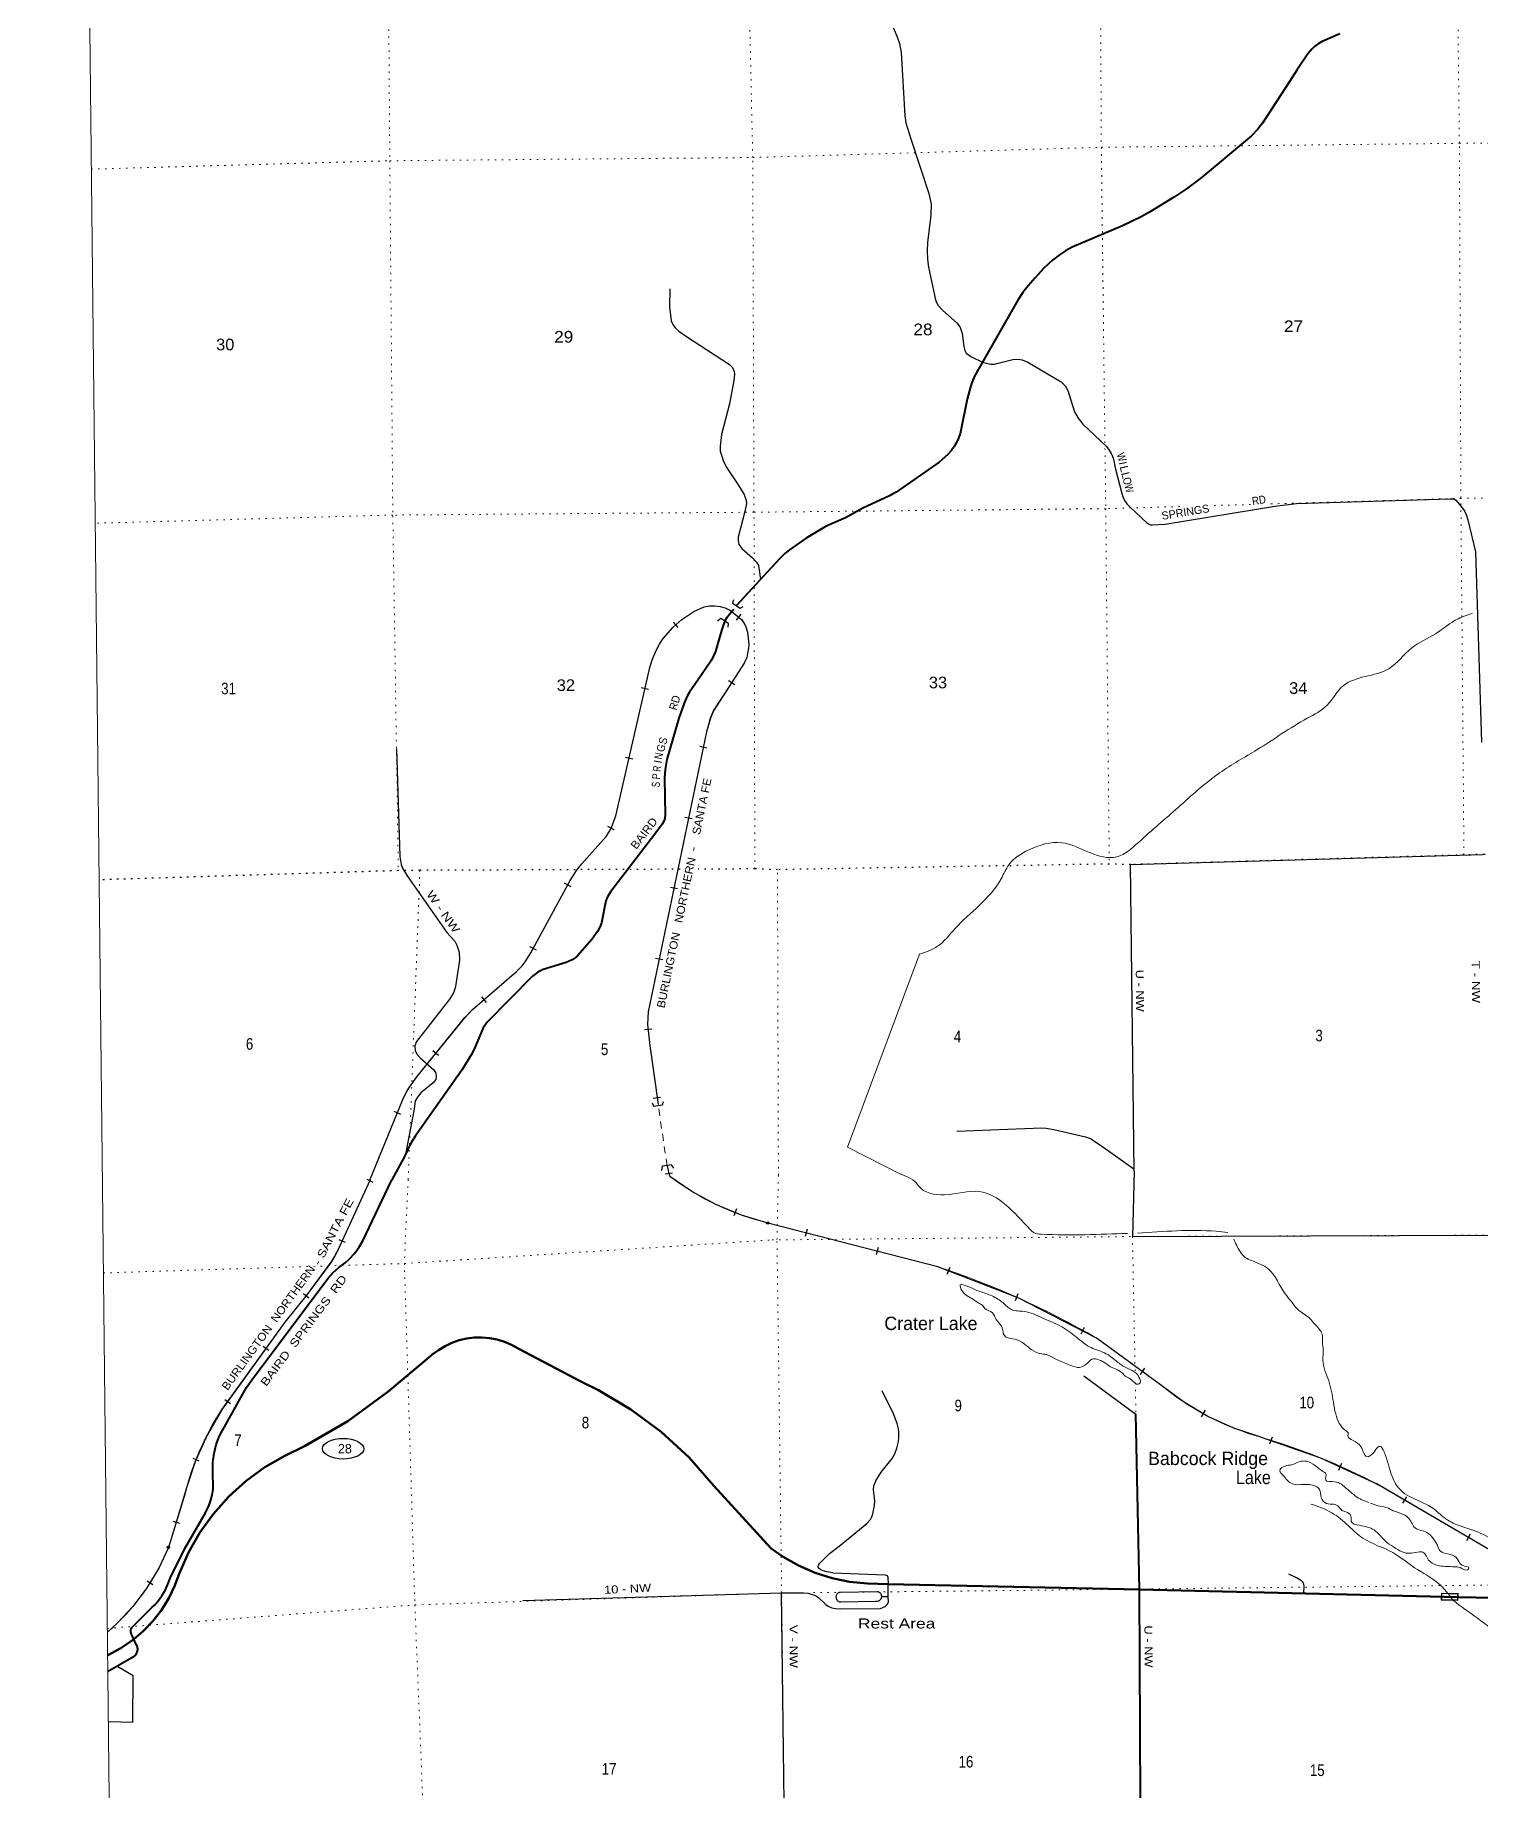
# Model space of a CAD drawing. Header units: feet. Extents: x 248627 to 501257, y -181930 to 5472.
# Drawn here: x 248627 to 270302, y -99428 to -73098 of the extents above; entities that cross this region are included whole.
import ezdxf
from ezdxf.enums import TextEntityAlignment as Align

# ---------------------------------------------------------------- set-up
doc = ezdxf.new("R2010")
doc.units = ezdxf.units.FT
doc.header["$LTSCALE"] = 70
doc.header["$PDMODE"] = 32
doc.header["$PDSIZE"] = 35
for name, pattern in [('DOTTED', [1.5, 0.3, -1.2]), ('MEDIUM_DASHED', [4.5, 3, -1.5]), ('SHORT_DASHED', [2.7, 1.5, -1.2])]:
    doc.linetypes.add(name, pattern=pattern)
for name, color, linetype, lineweight in [('17', 7, 'Continuous', 25), ('23', 7, 'Continuous', 70), ('24', 7, 'Continuous', 25), ('26', 7, 'Continuous', 40), ('27', 7, 'Continuous', 40), ('29', 7, 'Continuous', 25), ('34', 7, 'Continuous', 25), ('39', 7, 'Continuous', 13), ('4', 7, 'Continuous', 13), ('41', 7, 'MEDIUM_DASHED', 13), ('59', 7, 'Continuous', 13), ('6', 7, 'DOTTED', 25), ('61', 7, 'Continuous', 13), ('7', 7, 'DOTTED', 13)]:
    doc.layers.add(name, color=color, linetype=linetype, lineweight=lineweight)
doc.layers.add('30', color=7, linetype='Continuous')
doc.layers.add('45', color=7, linetype='Continuous')

msp = doc.modelspace()

# ---------------------------------------------------------------- linework, layer by layer
at = {"layer": '17'}
msp.add_ellipse((253244.62, -94296.74), major_axis=(-309.24, 1), ratio=0.500121, dxfattribs=at)
at = {"layer": '23'}
msp.add_line((265182.44, -96405.54), (261414.7, -96325.74), dxfattribs=at)
for points in [[(250105.44, -97151.91), (250245.64, -97033.67), (250391.38, -96882), (250520.47, -96715.92), (250631.49, -96537.26), (250723.23, -96347.98), (250784.41, -96172.69), (250924.8, -95855.03), (251097.62, -95553.78), (251300.99, -95272.25), (251532.67, -95013.52), (251790.13, -94780.42), (252070.54, -94575.51), (252370.83, -94401.04), (252676, -94253.81), (253316.79, -93881.95), (253915.2, -93445.16), (254559.7, -92904.36), (254581.19, -92885.81), (254673, -92816.46), (254771.56, -92757.09), (254875.78, -92708.34), (254984.53, -92670.76), (255096.62, -92644.75), (255210.8, -92630.6), (255325.84, -92628.46), (255440.48, -92638.36), (255553.45, -92660.19), (255663.52, -92693.71), (255769.48, -92738.55), (255870.18, -92794.22), (256817.03, -93291.97), (257071.55, -93417.02), (257558.85, -93705.99), (258013.28, -94044.31), (258429.86, -94428.28), (258804.02, -94853.7), (259659.32, -95791.12), (259839.6, -95917.7), (260072.86, -96050.28), (260318.69, -96157.74), (260574.41, -96238.92), (260837.22, -96292.92), (261104.23, -96319.16), (261414.7, -96325.74)], [(265182.44, -96405.54), (269959.07, -96520.69), (270485.88, -96533.39), (272826.62, -96568.35), (275797.89, -96319.73)], [(249714.87, -97391.85), (249725.28, -97386.55), (249910.75, -97287.34), (250084.85, -97169.28), (250105.44, -97151.91)]]:
    msp.add_lwpolyline(points, dxfattribs=at)
at = {"layer": '24'}
msp.add_lwpolyline([(261319.07, -96511.8), (261417.22, -96511.8), (261415.07, -96353.08), (261414.7, -96325.74)], dxfattribs=at)
msp.add_lwpolyline([(261319.07, -96511.8), (261319.07, -96511.75), (261318.72, -96504.49), (261317.6, -96497.3), (261315.74, -96490.26), (261313.16, -96483.46), (261309.88, -96476.97), (261305.93, -96470.85), (261301.37, -96465.18), (261296.25, -96460.02), (261290.61, -96455.43), (261284.52, -96451.44), (261278.05, -96448.12), (261271.26, -96445.49), (261264.24, -96443.58), (261257.06, -96442.42), (261249.8, -96442.02), (260695.93, -96451.28), (260690.52, -96452.17), (260683.25, -96454.05), (260676.23, -96456.68), (260669.51, -96460.03), (260663.18, -96464.07), (260657.31, -96468.74), (260651.96, -96474), (260647.19, -96479.8), (260643.05, -96486.06), (260639.59, -96492.72), (260636.84, -96499.7), (260634.84, -96506.93), (260633.6, -96514.34), (260633.15, -96521.83), (260633.48, -96529.32), (260634.59, -96536.75), (260636.47, -96544.01), (260639.1, -96551.04), (260642.46, -96557.75), (260646.49, -96564.08), (260651.17, -96569.95), (260656.43, -96575.3), (260662.22, -96580.08), (260668.48, -96584.21), (260675.14, -96587.68), (260682.12, -96590.42), (260689.36, -96592.43), (260696.76, -96593.66), (260704.25, -96594.12), (261223.8, -96581.64), (261248.72, -96581.04), (261273.8, -96576.57), (261277.63, -96575.11), (261284.12, -96571.83), (261290.24, -96567.89), (261295.9, -96563.33), (261301.07, -96558.2), (261305.66, -96552.56), (261309.65, -96546.48), (261312.97, -96540), (261315.6, -96533.22), (261317.51, -96526.2), (261318.67, -96519.02)], close=True, dxfattribs=at)
at = {"layer": '26'}
for p, q in [((265182.44, -96405.54), (265127.46, -93778.39)), ((250869.67, -95793.58), (250869.67, -95790.51))]:
    msp.add_line(p, q, dxfattribs=at)
for points in [[(268185.97, -73079.92), (267921.91, -73191.38), (267864.68, -73225.87), (267807.81, -73270.13), (267769.89, -73304.91), (267709.51, -73378.39), (267544.4, -73620.89), (267436.09, -73787.29)], [(267436.09, -73787.29), (267026.07, -74417.24), (266959.47, -74509.44), (266864.13, -74609.37), (266107.97, -75239.75), (265888.4, -75403.96), (265707.06, -75521.98), (265335.46, -75751.91), (265210.49, -75822.83), (264928.69, -75956.76), (264174.58, -76278.4), (264076.38, -76333.62), (263983.1, -76392.57), (263880.49, -76472.73), (263748.75, -76592.06), (263618.25, -76738.29), (263513.98, -76858.43), (263436.58, -76956.43), (263357.97, -77070.11), (262755.7, -78132.51), (262711.46, -78211.55), (262673.72, -78298.15), (262648.27, -78369.62), (262599.59, -78559.12), (262493.57, -79076.27), (262457.12, -79175.8), (262406.12, -79265.03), (262357.59, -79330.72), (262308.62, -79387.63), (262180.45, -79500.58), (261537.69, -79950.37), (261497.43, -79973.89), (261433.42, -80007.28), (261037.73, -80191.55), (260776.24, -80336.07), (260556.21, -80429.74), (260512.42, -80453.05), (260460.29, -80478.34), (260186.98, -80642.74), (259938.23, -80817.33), (259867.87, -80873.53), (259785.36, -80950.93), (259140.5, -81652.97)], [(258967.16, -81885.56), (258946.91, -81937.4), (258916.9, -82025.92), (258826.81, -82340.47), (258767.6, -82470.83), (258618.26, -82692.91), (258439.32, -82951.77), (258401.85, -83010.71), (258357.47, -83114.26), (258276.68, -83339.13), (258095.87, -83960.28), (258071.69, -84110.91), (258064.31, -84236.58), (258073.89, -84797.92), (258060.63, -84863.34), (258029.79, -84929.54), (257915.51, -85080.55), (257259.25, -85941.79), (257205.97, -86020.46), (257181.02, -86080.07), (257115.93, -86412.48), (257096.97, -86466.23), (257059.06, -86538.94), (256973.75, -86659.08), (256759.88, -86904.84), (256724.14, -86937.29), (256676.75, -86965.74), (256586.29, -87004.6), (256245.59, -87111.42), (256163.33, -87152.27), (256082.07, -87211), (255403.47, -87901.54), (255343.44, -87983.74), (255286.57, -88113.36), (255229.69, -88258.79), (255175.1, -88374.66), (255026.13, -88618.88), (254329.23, -89602.44), (254257.04, -89715.64), (254157.88, -89926.75), (253972.08, -90262.08)], [(250869.67, -95790.51), (251179.26, -95258.27), (251182.19, -95253.14), (251223.74, -95170.09), (251256.39, -95083.15), (251279.76, -94993.28), (251293.62, -94901.46), (251297.8, -94808.69), (251292.26, -94715.99), (251289.29, -94601.43), (251293.23, -94503.82), (251311.01, -94367.93), (251342.89, -94234.64), (251388.53, -94105.42), (251775.71, -93412.96), (251797.29, -93377.68), (251877.8, -93264.18), (253021.83, -91739.67), (253095.49, -91656.13), (253181.35, -91576.78), (253275.04, -91506.85), (253337.43, -91450.25), (253413.62, -91367.25), (253480.7, -91276.74), (253537.96, -91179.72), (253972.08, -90262.08)], [(250105.44, -97151.91), (250077.94, -97089.89), (250072.52, -97079.81), (250068.11, -97069.05), (250064.84, -97057.89), (250062.77, -97046.45), (250061.89, -97034.85), (250062.24, -97023.23), (250063.8, -97011.71), (250065.68, -97003.99), (250075.51, -96979), (250100.42, -96953.99), (250381.34, -96672), (250414.55, -96640.47), (250477.6, -96570.55), (250532.98, -96494.41), (250580.11, -96412.9), (250618.46, -96326.92), (250657.84, -96229.91), (250869.67, -95790.51)], [(265282.82, -112311.67), (265226.55, -106986.82), (265206.51, -101687.35), (265182.44, -96405.54)], [(249714.06, -97635.69), (250111.46, -97407.39), (250121.61, -97399.44), (250130.98, -97390.37), (250139.36, -97380.38), (250146.64, -97369.56), (250152.76, -97358.04), (250157.63, -97345.95), (250161.22, -97333.41), (250163.48, -97320.56), (250164.38, -97307.55), (250163.91, -97294.52), (250162.09, -97281.61), (250158.92, -97268.96), (250154.45, -97256.71), (250148.73, -97244.99), (250141.81, -97233.94), (250105.44, -97151.91)]]:
    msp.add_lwpolyline(points, dxfattribs=at)
at = {"layer": '26', "linetype": 'SHORT_DASHED'}
msp.add_lwpolyline([(258967.16, -81885.56), (259003.79, -81826.75), (259033.8, -81785.65), (259140.5, -81652.97)], dxfattribs=at)
at = {"layer": '29'}
for p, q in [((264347.45, -93204.52), (265127.6, -93778.85)), ((261497.45, -93774.65), (261326.36, -93428.63)), ((260585.18, -96156.07), (261371.82, -96188.95)), ((255937.42, -96571.04), (259818.82, -96459.52)), ((259880.17, -101773.42), (259818.82, -96459.52))]:
    msp.add_line(p, q, dxfattribs=at)
for points in [[(261402.29, -72771.7), (261549.84, -73121.43), (261584.4, -73224.79), (261611.38, -73359.81), (261664.26, -74307.8), (261679.76, -74414.45), (261755.39, -74652.63), (262023.89, -75471.11), (262059.35, -75630.54), (262054.39, -75796.41), (262007.53, -76207.28), (262000.5, -76330.82), (262004.71, -76461.2), (262020.51, -76577.07), (262125.66, -77068.17), (262143.41, -77115.21), (262164.43, -77153.06), (262236.46, -77227.41), (262450.33, -77419.34), (262496.47, -77481.12), (262524.81, -77571.07), (262547.55, -77767.79), (262563.72, -77826), (262587.12, -77867.75), (262666.32, -77920.89), (262830.07, -78001.31)], [(258142.63, -76900.97), (258138.2, -77172.48), (258163.07, -77382.29), (258188.29, -77436.96), (258222.86, -77484.93), (258276.55, -77537.9), (258379.45, -77607.31), (259039.24, -78036.04), (259079.34, -78080.46), (259104.56, -78143.55), (259112.97, -78181.4), (259102.82, -78276.41), (259035.07, -78629.27), (258916.36, -79085.43), (258894.41, -79260.2), (258898.61, -79335.91), (258916.49, -79397.09), (258949.05, -79491.52), (258997.53, -79588.94), (259157.67, -79825.89), (259254.38, -79985.34), (259285.3, -80078.24), (259289.5, -80120.3), (259267.87, -80242.51), (259167.61, -80625), (259168.99, -80676.26), (259176.02, -80734.35), (259222.89, -80794.11), (259379.75, -80936.6), (259440.81, -80999.32), (259471.82, -81049.87), (259499.99, -81261.6)], [(262830.07, -78001.31), (262950.41, -78029.99), (263009.25, -78029.99), (263066.12, -78019.62), (263286.7, -77960.11), (263366.51, -77958.49), (263425.36, -77966.9), (263508.65, -78003.13), (264009.59, -78297.06), (264051.62, -78334.91), (264068.83, -78356.9), (264110.47, -78427.44), (264156.2, -78570.78), (264210.9, -78748.94), (264265.98, -78839.61), (264336.1, -78932.1), (264684.65, -79262.82), (264717.8, -79305.43), (264758.54, -79370.32), (264774.54, -79402.16), (264791.37, -79455.77), (264817.8, -79588.63), (264917.46, -79973.09), (264938.46, -80033.04), (264959.12, -80075.18), (264995.21, -80125.57), (265036.89, -80172.57), (265297.74, -80416.1), (265350.38, -80439.94), (265374.57, -80443.13), (265567.61, -80430.26), (267210.28, -80161.03), (267535.77, -80120.1), (269841.21, -80050.33), (269893.94, -80053), (269927.56, -80074.03), (269985.33, -80142.73), (270053.66, -80229.65), (270078.88, -80284.33), (270105.01, -80364.18), (270222.1, -80845.05), (270312.43, -83698.99)], [(254042.57, -83800.85), (254094.46, -85417.59), (254115.84, -85537.42), (254136.5, -85590.03), (254202.62, -85707.07), (254799.59, -86556.96), (254918.28, -86685.65), (254951.03, -86745.78), (254984.62, -86849.85), (254990.25, -86970.41), (254931.14, -87367.38), (254905.67, -87449.01), (254842.97, -87547.62), (254346.38, -88190.25), (254321.44, -88252.33), (254324.03, -88325.29), (254350.85, -88380.61), (254397.94, -88434.81), (254603.63, -88616.8), (254632.46, -88662.4), (254637.11, -88712.83), (254632.46, -88759.13), (254596.17, -88811.95), (254410.97, -88959.42), (254367.67, -89007.28), (254324.04, -89081.33), (254307.59, -89206.24), (254180.46, -89878.69)], [(265101.43, -90135.66), (265049.97, -85537.03), (270331.14, -85383.59)], [(262442.59, -89532.14), (263719.57, -89484.62), (263786.82, -89488.83), (263899.36, -89508.91), (264375.25, -89619.21), (264446.7, -89644.45), (264509.47, -89683), (264633.36, -89767.66), (265101.05, -90101.41)], [(265101.43, -90135.66), (265078.2, -91114.4), (270412.21, -91094.63)], [(260585.18, -96156.07), (260496.52, -96142.65), (260439.6, -96127.32), (260406.77, -96110.9), (260380.49, -96094.47), (260367.37, -96071.47), (260369.55, -96041.9), (260387.06, -96015.61), (260538.12, -95869.96), (260682.61, -95756.06), (261094.18, -95418.74), (261148.9, -95358.51), (261170.79, -95319.08), (261186.13, -95274.18), (261212.38, -95147.13), (261216.78, -95081.43), (261194.88, -94910.58), (261201.43, -94851.43), (261229.91, -94779.16), (261313.1, -94647.74), (261475.1, -94441.84), (261514.49, -94375.04), (261545.16, -94288.52), (261571.41, -94187.76), (261575.81, -94126.43), (261575.79, -94047.58), (261569.22, -93997.2), (261549.53, -93920.54), (261497.45, -93774.65)], [(261371.82, -96188.95), (261387.51, -96191.38), (261398.46, -96197.96), (261406.12, -96205.62), (261411.59, -96220.95), (261414.7, -96325.74)], [(267649.74, -96466.85), (267653.06, -96353.96), (267649.78, -96331.51), (267637.74, -96303.58), (267624.6, -96288.24), (267612.56, -96276.75), (267549.08, -96237.33), (267422.1, -96178.19)], [(259818.82, -96459.52), (260148.42, -96458.06), (260214.1, -96464.63), (260262.26, -96475.59), (260325.75, -96499.68), (260369.53, -96528.15), (260478.99, -96633.29), (260516.21, -96659.58), (260570.94, -96683.67), (260625.67, -96694.62), (260697.91, -96699), (261302.13, -96690.24), (261334.97, -96679.29), (261372.18, -96661.77), (261402.83, -96631.1), (261418.16, -96598.25), (261417.54, -96511.3)], [(249731.73, -98385.23), (250090.53, -98399.16), (250096.84, -97701.07), (249849.7, -97557.77)]]:
    msp.add_lwpolyline(points, dxfattribs=at)
at = {"layer": '34'}
for p, q in [((259140.3, -81869.64), (259209.65, -81783.47)), ((258269.3, -81983.59), (258196.52, -81900.3)), ((257821.43, -82909.82), (257713.6, -82885.18)), ((259023.75, -82775.01), (259117.03, -82834.47)), ((257585.11, -83955.67), (257477.28, -83931.03)), ((258589.74, -83762.02), (258698.04, -83784.5)), ((257309.45, -85017.21), (257210.51, -84967.77)), ((258366.55, -84824.62), (258474.85, -84847.1)), ((256661.92, -85868.09), (256564.68, -85815.39)), ((258151.22, -85874.99), (258259.52, -85897.47)), ((256142.27, -86821.45), (256045.02, -86768.75)), ((257928.02, -86937.6), (258036.33, -86960.08)), ((255394.01, -87603.69), (255321.6, -87520.07)), ((257761.73, -88009.34), (257871.69, -87997.39)), ((254675.73, -88401.45), (254589.93, -88331.64)), ((254109.44, -89283.6), (254007.03, -89241.82)), ((257891.78, -89040.12), (258001.3, -89024.63)), ((253597.95, -90254.56), (253690.09, -90296.85)), ((258071.63, -90176.62), (258181.15, -90161.13)), ((259142.65, -90701.07), (259099.3, -90805.55)), ((260200.88, -91006.52), (260172.62, -91116.04)), ((253180.68, -91158.03), (253272.81, -91200.32)), ((261263.19, -91277.93), (261234.93, -91387.45)), ((262337.65, -91578.76), (262296.8, -91684.24)), ((252652.41, -91968.26), (252731.61, -92031.54)), ((263361.05, -91972.23), (263320.2, -92077.7)), ((264354.81, -92480.27), (264303.2, -92580.91)), ((252046.33, -92760.27), (252128.48, -92819.67)), ((265259.47, -93090.85), (265192.78, -93182.2)), ((251472.45, -93558.03), (251554.6, -93617.43)), ((266165.94, -93720.64), (266108.3, -93817.96)), ((267171.79, -94121.8), (267134.83, -94228.7)), ((250990.78, -94437.52), (251083.22, -94479.14)), ((268213.15, -94519.97), (268165.22, -94622.42)), ((269184.43, -95017.74), (269127.47, -95115.46)), ((250694.23, -95380.89), (250791.17, -95410.56)), ((270142.34, -95579.17), (270085.38, -95676.9)), ((250305.07, -96278.29), (250392.01, -96330.45))]:
    msp.add_line(p, q, dxfattribs=at)
at = {"layer": '34', "linetype": 'SHORT_DASHED', "lineweight": 13}
msp.add_line((258100.83, -90053.08), (257966.73, -89133.09), dxfattribs=at)
at = {"layer": '34', "lineweight": 13}
for p, q in [((253642.94, -90274.1), (253167.43, -91310.18)), ((262160.05, -91568.65), (259611.4, -90910.89)), ((250873.04, -94964.18), (250624.72, -95775.6))]:
    msp.add_line(p, q, dxfattribs=at)
at = {"layer": '34'}
for points in [[(253645.93, -90268.36), (254149.6, -89033.7), (254202.43, -88930.61), (254237.96, -88873.72), (254347.5, -88718.35), (255068.54, -87832.15), (255179.94, -87713.4), (255841.46, -87140.53), (255927.66, -87052.87), (255974.92, -86996.15), (256059.47, -86859.65), (256646.91, -85775.72), (256741.75, -85625.94), (256822.14, -85524.6), (256944.19, -85389.07), (257188.64, -85113.82), (257240.87, -85032.3), (257273.95, -84966.11), (257331.76, -84807.5), (257845.37, -82560), (257886.83, -82441.06), (257943.66, -82315.5), (257993.39, -82220.73), (258042.63, -82143.98), (258187.6, -81979), (258323.65, -81860.12), (258502.57, -81742.06), (258657.97, -81670.38), (258734.92, -81656.68), (258815.54, -81656.68), (258898.52, -81666.17), (258971.89, -81688.07), (259052.72, -81727.88), (259107.24, -81772.95), (259216.21, -81860.64), (259246.6, -81903.5), (259275.57, -81958.02), (259308.77, -82050.57), (259325.79, -82233.13), (259322.98, -82292.43), (259308.77, -82370.65), (259296.9, -82429.98), (259256.92, -82515.67), (259043.08, -82851.12), (258795.31, -83230.91), (258750.26, -83339.17), (258690.53, -83545.08), (257818.83, -87745.26), (257808.5, -87934.33), (257842.51, -88247.37), (257967.82, -89132.94)], [(257877.4, -89108.33), (257896.76, -89158.07), (258033.42, -89139.35), (258047.57, -89091.45)], [(258200.28, -90088.02), (258166.28, -90038.81), (258029.62, -90057.56), (258015.83, -90122.75)], [(253647.49, -90266.62), (253168.34, -91310.62), (253108.23, -91425.49), (253048.07, -91517.57), (252700.64, -91988.06), (252371.74, -92399.71), (251428.67, -93703.99), (251208.46, -94081.75), (251028.95, -94480.46), (250892.1, -94895.77), (250874.01, -94964.46), (250625.66, -95775.96), (250480.45, -96087.9), (250303.44, -96382.93), (250096.56, -96657.85), (249862.08, -96909.63), (249710.41, -97047.91)], [(258100.83, -90053.08), (258119.78, -90147.8), (258142.25, -90214.08)], [(270696.31, -95966.69), (268729.73, -94820.43), (268759.27, -94835.94), (268754.73, -94835), (267903.02, -94436.51), (267014.34, -94129.26), (267001.55, -94125.58), (266597.38, -93989.26), (266209.64, -93811.42), (265842.62, -93594.02), (265500.35, -93339.47), (265496.8, -93336.53), (264552.41, -92647.12), (264544.3, -92640.8), (264539.56, -92637.75), (263373.58, -92039.82), (262159.71, -91569.72), (259611.1, -90911.97), (259214.77, -90794.33), (258832.87, -90635.9), (258469.62, -90438.4), (258142.52, -90215.91)]]:
    msp.add_lwpolyline(points, dxfattribs=at)
at = {"layer": '34', "lineweight": 13}
for points in [[(253646.95, -90268.78), (254150.6, -89034.16), (254203.39, -88931.15), (254238.88, -88874.33), (254348.38, -88719.01), (255069.37, -87832.87), (255180.7, -87714.19), (255842.21, -87141.33), (255928.48, -87053.61), (255975.81, -86996.79), (256060.42, -86860.2), (256647.86, -85776.28), (256742.65, -85626.58), (256822.98, -85525.31), (256945.01, -85389.8), (257189.52, -85114.49), (257241.83, -85032.84), (257274.96, -84966.55), (257332.82, -84807.81), (257846.43, -82560.3), (257887.85, -82441.47), (257944.65, -82315.98), (257994.34, -82221.28), (258043.51, -82144.64), (258188.38, -81979.78), (258324.32, -81861), (258503.11, -81743.02), (258658.3, -81671.44), (258735.02, -81657.78), (258815.48, -81657.78), (258898.3, -81667.25), (258971.49, -81689.1), (259052.12, -81728.81), (259106.54, -81773.8), (259215.4, -81861.4), (259245.66, -81904.08), (259274.56, -81958.47), (259307.69, -82050.81), (259324.69, -82233.16), (259321.88, -82292.31), (259307.69, -82370.44), (259295.85, -82429.63), (259255.95, -82515.14), (259042.16, -82850.52), (258794.33, -83230.39), (258749.22, -83338.8), (258689.46, -83544.81), (257817.74, -87745.12), (257807.4, -87934.36), (257841.42, -88247.51), (257966.73, -89133.09)], [(253047.24, -91516.99), (252699.84, -91987.45), (252370.94, -92399.1), (251427.82, -93703.44)], [(265497.49, -93335.64), (264540.22, -92636.83), (264544.3, -92640.8)], [(270696.86, -95965.71), (268755.21, -94833.98), (268759.27, -94835.94)]]:
    msp.add_lwpolyline(points, dxfattribs=at)
for centre, radius, start, end in [((260535.43, -87071.59), 3948.93, 233.084, 256.46765), ((252042.12, -90794.52), 1237.83, 324.29191, 335.38107), ((258251.48, -103463.8), 12520.84, 59.85027, 71.81026), ((268100.21, -90201.08), 4074.26, 230.29615, 254.36104), ((254922.59, -95993.72), 4178.37, 146.76132, 165.73554), ((264527.36, -102761.06), 8984.06, 61.92713, 74.01205), ((247577.16, -94546.62), 3286.03, 310.49238, 338.03757)]:
    msp.add_arc(centre, radius, start, end, dxfattribs=at)
at = {"layer": '34'}
for p in [(259611.4, -90910.89), (250624.72, -95775.6)]:
    msp.add_point(p, dxfattribs=at)
at = {"layer": '39'}
msp.add_lwpolyline([(261884.62, -86879.92), (260807, -89772.35), (261612.43, -90182.76)], dxfattribs=at)
for points in [[(270176.39, -81766.98), (269962.45, -81848.73), (269622.66, -82074.52), (269264.6, -82286.39), (268921.38, -82598.65), (268236.42, -82855.27), (267996.06, -83146.63), (267698.48, -83341.94), (266948.35, -83812.17), (266383.21, -84162.35), (265762.67, -84679.81), (265168.43, -85203.1), (264844.75, -85420.73), (264436.3, -85357.57), (264017.16, -85208.05), (263525.08, -85316.42), (263225.66, -85537.88), (263107.98, -85751.89), (262779.49, -86150.48), (262420.33, -86495.03), (262155.57, -86762.45), (261881.69, -86881.19)], [(261603, -90176.66), (261866.34, -90346.95), (261870.44, -90352.94), (262260.91, -90487.12), (262780.21, -90438.7), (263540.47, -91005.05), (263605.61, -91060.61), (263710.61, -91079.48), (265005.08, -91068.28)], [(265154.02, -91066.22), (266331.63, -91036.26), (266506.97, -91052.66)], [(266598.92, -91153.42), (266691.85, -91339.79), (266769.45, -91427.39), (266856.62, -91472.63), (267114.03, -91600.34), (267368.29, -91975.55), (267460.33, -92091.14), (267552.31, -92202.71), (267737.35, -92345.37), (267806.77, -92423.01), (267882.31, -92506.61), (267921.42, -92576.56), (267926.89, -92699.21), (267938.31, -92813.75), (267932.02, -92964.72), (268020.34, -93279.53), (268090.56, -93596.57), (268124.9, -93775.22), (268285.11, -94034.86), (268313.67, -94064.69), (268308.03, -94098.96), (268385.49, -94174.49), (268501.39, -94263.65), (268553.06, -94373.69), (268585.76, -94413.54), (268691.88, -94355.94), (268755.41, -94274.71), (269017.63, -94812.79), (269266, -95029.13), (269594.42, -95198.24), (269803.97, -95368.77), (269917.48, -95425.77), (270265.52, -95550.39), (270409.44, -95623.12), (270644.73, -95755.12), (270897.59, -95838.62), (271031.13, -95885.32), (271170.38, -95903.78), (271357.05, -96014.23), (271689.5, -96183.3), (271865.33, -96227.48), (272171.21, -96193.67), (272175.26, -96195.63), (272562.42, -96219.19), (272812.21, -96261.43), (272992.29, -96212.58)], [(263796.26, -92883.1), (263719.6, -92875.97), (263569.76, -92813.37), (263332.19, -92659.27), (263162.29, -92604.95), (263118.4, -92470.68), (263036.47, -92356.98), (262974.82, -92255.11), (262871.39, -92197.99), (262830.48, -92146.17), (262767.6, -92110.7), (262694.45, -92059.26), (262519.58, -91924.54), (262496.43, -91840.31), (262611.55, -91863.09), (262787.73, -91937.44), (262973.91, -92005.65), (263138.35, -92110.32), (263264.45, -92209.41), (263454.19, -92237.34), (263725.34, -92334.71), (264027.21, -92473.96), (264260.91, -92642.19), (264457.99, -92780.68), (264684.75, -92872.54), (264859.55, -93001.24), (265007.74, -93094.03), (265133.48, -93162.95), (265186.85, -93246.82), (265193.61, -93307.09), (265163.64, -93329.58), (265062.11, -93262.38), (264980.9, -93211.04), (264881.19, -93127.73), (264781.95, -93084.64), (264662.16, -93007.61), (264556.8, -92958.56), (264496.22, -92947.21), (264404.3, -93012.68), (264286.16, -93076.45), (264152.83, -93047.86), (263788.66, -92882.39)], [(268646.36, -95112.94), (268761.67, -95151.81), (268890.97, -95180.45), (268988.22, -95225.57), (269135.98, -95282.15), (269225.41, -95347.48), (269317.7, -95485.2), (269491.77, -95551.54), (269591.65, -95648.93), (269649.17, -95742.81), (269686.4, -95824.85), (269846.28, -95883.31), (269951.84, -95950.45), (270021.45, -96044.18), (270122.73, -96089.25), (270100.83, -96111.64), (269989.62, -96078.76), (269902.82, -96065.71), (269683.03, -96052.23), (269518.8, -95965.66), (269416.59, -95842.14), (269380.35, -95844.58), (269152.78, -95855.33), (269027.09, -95790.44), (268897.13, -95705.47), (268793.13, -95600.08), (268699.44, -95514.68), (268481, -95444.85), (268357.39, -95385.97), (268352.42, -95305.55), (268277.12, -95242.07), (268218.43, -95220.63), (268171.45, -95166.87), (268094.44, -95129.56), (267987.5, -95116.75), (267907.86, -95027.16), (267882.29, -94908.77), (267734.32, -94834.07), (267607.39, -94835.58), (267439.79, -94805.38), (267378.64, -94745.76), (267323.51, -94684.04), (267286.59, -94628.15), (267392.47, -94550.44), (267482.94, -94533.27), (267589.2, -94487.75), (267663.68, -94480.83), (267752.63, -94505.92), (267878.66, -94598.98), (267943.65, -94642.47), (267974.13, -94664.24), (267975.33, -94766.83), (268106.6, -94791.42), (268211.83, -94830.41), (268293.25, -94899.86), (268368.53, -94961.33), (268421.45, -95006.97), (268624.06, -95101.14)], [(267753.86, -95125.56), (268065.71, -95256.65), (268317.9, -95454.84), (268531.62, -95637.39), (268981.51, -95855.36), (269308.57, -96080.82), (269663.96, -96316.01), (269887.78, -96572.66)], [(269887.78, -96572.66), (269890.66, -96574.86), (270244.32, -96834.21), (270646.87, -97139.25), (270960.07, -97385), (271163.21, -97525.43), (271258.76, -97596.72), (271580.85, -97741.77), (272004.95, -97994.24), (272248.19, -98289.11), (272590.37, -98600.9), (272880.53, -98772.49), (273110.77, -98989.04), (273451.34, -99335.06), (273798.16, -99699.11), (274089.27, -99951.15), (274412.47, -100190.75), (274761.62, -100409.91), (275097.1, -100665.46), (275339.68, -100904), (275526.87, -101080.73), (275687.88, -101248.69), (275740.98, -101332.67), (275760.56, -101471.03), (275763.66, -101513.34)]]:
    msp.add_spline(points, degree=3, dxfattribs=at)
at = {"layer": '4'}
msp.add_lwpolyline([(248626.54, 1367.98), (279703.36, 1731.35), (310779.64, 2137.47), (341855.35, 2586.32), (372930.4, 3077.93), (404004.75, 3612.28), (435078.34, 4189.37), (466151.09, 4809.2), (497222.97, 5471.78), (501256.99, -177792.42), (469933.02, -178460.37), (438608.16, -179085.23), (407282.48, -179667), (375956.01, -180205.69), (344628.84, -180701.29), (313301.02, -181153.78), (281972.62, -181563.19), (250643.67, -181929.51)], close=True, dxfattribs=at)
msp.add_lwpolyline([(248626.54, 1367.98), (279703.36, 1731.35), (310779.64, 2137.47), (341855.35, 2586.32), (372930.4, 3077.93), (404004.75, 3612.28), (435078.34, 4189.37), (466151.09, 4809.2), (497222.97, 5471.78), (501256.99, -177792.42), (469933.02, -178460.37), (438608.16, -179085.23), (407282.48, -179667), (375956.01, -180205.69), (344628.84, -180701.29), (313301.02, -181153.78), (281972.62, -181563.19), (250643.67, -181929.51)], close=True, dxfattribs=at)
at = {"layer": '59'}
for points in [[(269710.54, -96461.89), (269960.47, -96467.96), (269957.92, -96572.93), (269707.99, -96566.86)], [(269952.28, -96475.76), (269718.34, -96470.07), (269716.17, -96559.05), (269950.11, -96564.74)]]:
    msp.add_lwpolyline(points, close=True, dxfattribs=at)
at = {"layer": '6'}
for points in [[(280781.02, -85314.16), (275727.24, -85376.15), (275408.04, -85366.57), (270350.52, -85383.86), (270051.49, -85392.25), (265049.97, -85537.03), (264730.36, -85528.16), (259756.13, -85613.16), (259416.72, -85601.73), (258564.67, -85605.3)], [(258299.55, -85606.41), (254395.59, -85622.76), (254072.45, -85627.28), (249585.42, -85766.03)]]:
    msp.add_lwpolyline(points, dxfattribs=at)
at = {"layer": '61', "lineweight": 25}
for points in [[(259098.73, -81567.93), (259081.58, -81618.48), (259198.3, -81691.98), (259239.94, -81664.37)], [(259018.03, -81978.38), (259023.6, -81918.83), (258906.88, -81845.33), (258854.41, -81886.42)]]:
    msp.add_lwpolyline(points, dxfattribs=at)
at = {"layer": '7'}
for p, q in [((266849.37, -80136.09), (266231.87, -80154.04)), ((265049.97, -85537.03), (265101.43, -90135.66)), ((254395.59, -85622.76), (254219.3, -90260.21)), ((259769.9, -90197.33), (259756.13, -85613.16)), ((259748.63, -91159.32), (259769.9, -90197.33)), ((265104.85, -90135.62), (265078.2, -91114.4)), ((265078.2, -91114.4), (265118.39, -93154.13)), ((265121.42, -93307.93), (265182.58, -96411.96)), ((260297.38, -96454.38), (265108.14, -96402.75))]:
    msp.add_line(p, q, dxfattribs=at)
for points in [[(253248.77, -44435.22), (253295.14, -48384.23), (253313.84, -53994.87), (253782.19, -59177.58), (253851.66, -64376.33), (253905.14, -69652.62), (253944.11, -74981.66), (253989.1, -80306.63), (254072.45, -85627.28)], [(259416.72, -85601.73), (259403.87, -80252.38), (259385.17, -74933.24), (259267.27, -69580.69), (259210.37, -64287.97), (259129.49, -59031.63), (259186.43, -53929.27), (259168.08, -48282.18), (258844.34, -44371.92)], [(264355.06, -44308.25), (264345.26, -48179.53), (264382.78, -53622.55), (264452.47, -58847.43), (264552.08, -64184.04), (264582.38, -69428.71), (264611.41, -74779.94), (264677.26, -80199.23), (264730.36, -85528.16)], [(270047.96, -85392.35), (270001.79, -80037.14), (269979.68, -74720.02), (269916.74, -69429.37), (269859.48, -64084.39), (269813.98, -58687.05), (269692.47, -53396.85), (269672.89, -48071.02), (269640.8, -44245.91)], [(249468.12, -75107.54), (253944.11, -74981.66), (259385.17, -74933.24), (264611.41, -74779.94), (269979.68, -74720.02), (275344.1, -74688.28), (280646.68, -74581.68)], [(280714.71, -79958.08), (275366.73, -79991.31), (270008.89, -80044.24), (267094.45, -80128.96)], [(265788.16, -80166.94), (264677.26, -80199.23), (259403.87, -80252.38), (253989.02, -80294.57), (249526.57, -80417.83)], [(254219.3, -90260.21), (254162.57, -91518.93), (254319.51, -96638.83), (254529.66, -101828.52)], [(249653.06, -91660.79), (254162.57, -91518.93), (259674.33, -91165.53), (265078.2, -91114.4), (270412.21, -91094.63), (275773.31, -91090.38), (280849.57, -90851.55)], [(259880.17, -101773.42), (259818.82, -96459.52), (259748.63, -91168.32)], [(265152.01, -96401.76), (270479.68, -96340.32), (275794.73, -96228.21), (280884.82, -96076.45)], [(249712.07, -96990.93), (254319.51, -96638.83), (259818.82, -96459.52)], [(265182.44, -96405.54), (265206.51, -101687.35), (265226.55, -106986.82), (265282.82, -112311.67), (265338.19, -117664.34), (265408.28, -123085.3), (265402.38, -128451.34), (265495.21, -133786.99), (265568.6, -135947.05)]]:
    msp.add_lwpolyline(points, dxfattribs=at)

# ---------------------------------------------------------------- texts
at = {"layer": '17'}
msp.add_text('28', height=140, dxfattribs=at).set_placement((253270.67, -94365.05), align=Align.CENTER)
at = {"layer": '27'}
for s, rotation, width, p in [('RD', 73.77, 0.95, (258241.98, -83230.62)), ('BAIRD', 52.693, 1.1, (257639.27, -85317.78)), ('BAIRD  SPRINGS  RD', 53.115, 1.25, (252091.96, -93370.68)), ('U - NW', 270.261, 1.2, (265257.63, -96947.26))]:
    msp.add_text(s, height=120, rotation=rotation, dxfattribs=dict(at, width=width)).set_placement(p)
for s, rotation, p in [('S', 73.77, (258097.45, -83697.54)), ('I', 79.77, (258022.45, -84003.53))]:
    msp.add_text(s, height=120, rotation=rotation, dxfattribs=at).set_placement(p, align=Align.CENTER)
for s, rotation, width, p in [('N', 78.77, 0.85, (258033.49, -83918.8)), ('G', 73.77, 0.9, (258067.2, -83805.33)), ('P', 83.88, 0.8, (257998, -84220.41)), ('R', 82.77, 0.75, (258008.83, -84105.5)), ('S', 86.639, 0.75, (257992.23, -84339.37))]:
    msp.add_text(s, height=120, rotation=rotation, dxfattribs=dict(at, width=width)).set_placement(p, align=Align.CENTER)
at = {"layer": '30'}
for s, rotation, width, p in [('W', 288.017, 0.85, (264858.41, -79443.86)), ('L', 282.532, 1.05, (264897.18, -79615.38)), ('L', 283.532, 1.1, (264921.01, -79712.64)), ('O', 284.532, 0.9, (264942.45, -79800.16)), ('W', 284.532, 0.8, (264971.32, -79911.18)), ('RD', 9.308, 0.9, (266983.56, -80130.38)), ('W - NW', 305.085, 1.3, (254695.89, -86277.53)), ('U - NW', 270.286, 1.2, (265129.42, -87427.97)), ('T - NW', 270.636, 1.25, (270167.53, -87297.17))]:
    msp.add_text(s, height=120, rotation=rotation, dxfattribs=dict(at, width=width)).set_placement(p, align=Align.CENTER)
for s, rotation, p in [('I', 281.251, (264874.65, -79528.41)), ('SPRINGS', 9.308, (265881.4, -80309.25))]:
    msp.add_text(s, height=120, rotation=rotation, dxfattribs=at).set_placement(p, align=Align.CENTER)
for s, rotation, width, p in [('10 - NW', 2.738, 1.2, (257159.64, -96473.92)), ('V - NW', 270.269, 1.25, (259936.53, -96937.62))]:
    msp.add_text(s, height=120, rotation=rotation, dxfattribs=dict(at, width=width)).set_placement(p)
at = {"layer": '34'}
for s, rotation, width, p in [('SANTA FE', 78.275, 1.1, (258593.03, -85097.52)), ('-', 78.275, 1.3, (258541.34, -85346.61)), ('BURLINGTON   NORTHERN', 78.275, 1.1, (258062.02, -87696.66)), ('- SANTA FE', 62.378, 1.25, (252895.05, -91559.95)), ('BURLINGTON  NORTHERN', 54.131, 1.1, (251511.65, -93430.98))]:
    msp.add_text(s, height=120, rotation=rotation, dxfattribs=dict(at, width=width)).set_placement(p)
at = {"layer": '41'}
for s, p in [('Crater Lake', (261358.02, -92516.75)), ('Babcock Ridge', (265311.63, -94541.51))]:
    msp.add_text(s, height=200, dxfattribs=at).set_placement(p)
at = {"layer": '41', "width": 0.9}
msp.add_text('Lake', height=200, dxfattribs=at).set_placement((266630.37, -94826.94))
at = {"layer": '45', "width": 1.3}
msp.add_text('Rest Area', height=150, dxfattribs=at).set_placement((260963.64, -96991.92))
at = {"layer": '7'}
for s, width, p in [('27', 1.1, (267349.3, -77550.93)), ('30', 1.05, (251340.07, -77824.42)), ('29', 1.1, (256408.33, -77709.1)), ('28', 1.1, (261794.37, -77598.12)), ('31', 0.85, (251416.24, -82984.3)), ('32', 1.05, (256447.22, -82933.38)), ('33', 1.05, (262025.74, -82893.6)), ('34', 1.05, (267427.32, -82976.16)), ('6', 0.85, (251786.45, -88312.77)), ('4', 0.85, (262399.84, -88201.94)), ('3', 0.85, (267820.95, -88187.85)), ('5', 0.85, (257109.24, -88393.93)), ('9', 0.85, (262410.55, -93736.24)), ('10', 0.85, (267579.97, -93691.27)), ('8', 0.85, (256822.17, -93992.19)), ('7', 0.85, (251612.72, -94255.19)), ('16', 0.85, (262471.2, -99077.61)), ('17', 0.85, (257121.53, -99185.84)), ('15', 0.85, (267737.59, -99205.1))]:
    msp.add_text(s, height=175, dxfattribs=dict(at, width=width)).set_placement(p)

doc.saveas('drawing.dxf')
